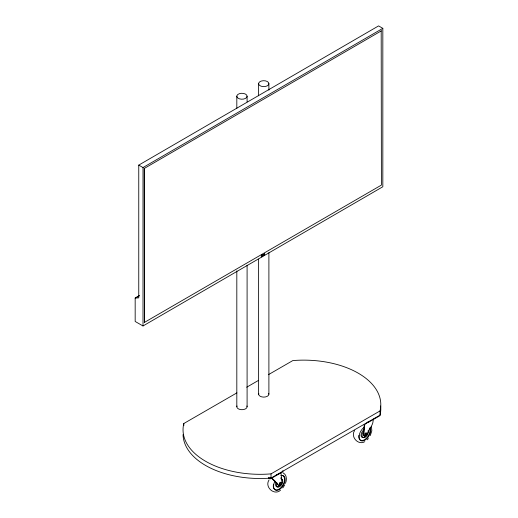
<?xml version="1.0" encoding="UTF-8"?>
<svg xmlns="http://www.w3.org/2000/svg" width="518" height="518" viewBox="0 0 518 518"><rect width="100%" height="100%" fill="white"/><g stroke="black" fill="none" stroke-linecap="round" stroke-linejoin="round"><path stroke-width="0.78" d="M138.759 165.112L138.759 297.85L135.172 298.083L135.172 321.471L143.007 325.964L382.828 186.752L382.828 28.341L378.58 25.9L138.759 165.112L143.007 167.554L382.828 28.341M143.007 325.964L143.007 167.554M262.27 256.119L262.205 255.413M262.069 255.264L262.114 256.17L262.425 256.028M262.037 254.986L262.263 255.011A0.952 0.55 -60.1 0 0 261.564 256.19A0.952 0.55 -60.1 0 0 262.238 256.578A0.952 0.55 -60.1 0 0 262.911 255.413L262.231 255.542M262.205 256.222L262.114 255.361M262.335 256.041L262.004 256.106M262.335 255.607L262.904 255.38M262.147 254.973A0.952 0.55 -60.1 0 0 261.473 256.138A0.952 0.55 -60.1 0 0 262.147 256.527A0.952 0.55 -60.1 0 0 262.814 255.361L262.425 255.724L262.004 255.303M263.487 255.076C264.821 254.526 262.432 256.533 263.241 254.519C264.018 254.04 263.306 256.093 263.487 254.383M263.351 255.523L263.591 254.442M263.241 255.465L263.837 254.875M264.232 254.467C264.912 252.823 263.727 255.711 264.348 254.196M264.18 254.668C264.996 254.895 263.481 255.18 264.64 254.655C264.769 253.49 264.692 255.419 264.277 254.299M144.218 322.526L381.403 185.094L381.19 30.698M373.446 418.978L372.798 422.843A14.672 11.797 -77.1 0 1 371.076 426.728L369.541 428.839L367.107 434.265A2.525 1.457 -60 0 1 365.022 436.221A2.525 1.457 -60 0 1 363.869 434.738L364.75 424.469L369.541 421.218M364.225 424.773L363.39 434.466A2.525 1.457 -60 0 0 364.821 435.871M261.694 255.594L262.004 255.743M269.036 479.953C264.284 487.03 274.339 495.966 280.497 490.242M285.444 483.385C287.017 479.83 286.933 474.721 282.99 472.779M354.571 430.555C350.278 436.985 358.346 445.616 364.789 441.692M370.266 435.58L371.827 430.801L371.503 426.651M284.732 484.971L282.828 487.917M264.335 254.623L264.75 254.157M367.23 439.782L368.363 438.519M381.403 30.821L144.418 168.369L144.418 322.643L144.218 168.253M139.361 295.649L135.172 298.083L139.219 295.797M264.568 253.846L263.591 255.134M264.743 254.047L264.076 254.293A0.829 0.479 -60.1 0 0 263.999 254.513L264.122 254.998M262.425 255.724L262.84 255.478M183.812 425.615L183.812 423.517L236.92 392.858M246.704 387.211L258.586 380.348M268.363 374.702L292.825 360.58A77.078 44.503 0 0 1 380.031 410.929L380.031 415.624L368.583 422.228L367.152 422.228M183.812 423.517A77.078 44.503 0 0 0 271.024 473.866L380.031 410.929M183.048 434.57A77.078 44.503 0 0 0 271.024 478.062L380.031 415.125A77.078 44.503 0 0 0 380.646 405.982M268.9 477.913L269.211 478.587L270.377 478.768L271.231 478.276L270.92 477.602M268.57 477.823L268.57 478.321L271.432 478.321L282.873 471.717L282.873 470.609M276.211 475.116L281.002 472.837L281.889 482.083A2.525 1.457 -60 0 1 280.737 484.893A2.525 1.457 -60 0 1 278.645 485.347L275.615 481.857A14.672 2.098 35.9 0 0 273.86 479.979L271.49 477.855L271.432 478.321M271.167 477.758L278.166 485.075A2.525 1.457 -60 0 0 279.681 485.081M268.939 477.997L269.677 478.703M262.704 255.27L262.71 255.296A0.952 0.55 -60.1 0 1 262.037 256.468A0.952 0.55 -60.1 0 1 261.363 256.08A0.952 0.55 -60.1 0 1 262.037 254.908M281.002 477.525L281.138 479.008M368.583 421.736L368.583 422.228M271.024 473.866L271.024 478.062M270.377 477.907L270.377 478.768M269.211 477.725L269.211 478.587M268.894 83.663A5.141 2.966 0 0 1 261.182 86.234A5.141 2.966 0 0 1 261.182 81.093A5.141 2.966 0 0 1 268.894 83.663L268.894 90.132M268.894 252.648L268.894 394.146M258.618 83.663L258.618 95.791M258.618 259.117L258.618 394.146M247.092 96.251A5.141 2.966 0 0 1 239.381 98.821A5.141 2.966 0 0 1 239.381 93.68A5.141 2.966 0 0 1 247.092 96.251L247.092 101.91M247.092 265.235L247.092 406.734M236.817 96.251L236.817 108.379M236.817 270.895L236.817 406.734M268.719 393.382A5.141 2.966 0 0 1 263.753 397.112A5.141 2.966 0 0 1 258.793 393.382M246.918 405.97A5.141 2.966 0 0 1 241.951 409.699A5.141 2.966 0 0 1 236.991 405.97M368.104 430.704A4.429 2.558 -60 0 1 366.394 436.266A4.429 2.558 -60 0 1 362.347 436.862A4.429 2.558 -60 0 1 363.655 431.358M365.048 436.752A4.779 2.758 -60 0 1 364.465 437.147M363.876 437.425A4.779 2.758 -60 0 1 361.085 435.198A4.779 2.758 -60 0 1 363.876 429.746M370.357 428.036A8.23 4.753 -60 0 1 366.556 438.966A8.23 4.753 -60 0 1 359.22 438.312A8.23 4.753 -60 0 1 363.876 427.454M369.787 427.933A8.016 4.623 -60 0 1 364.957 439.478A8.016 4.623 -60 0 1 358.883 435.334M365.643 434.88A1.165 0.673 -60 0 1 364.821 434.46A1.165 0.673 -60 0 1 365.546 433.042A1.165 0.673 -60 0 1 366.453 433.294M366.22 434.706A2.525 1.457 -60 0 1 365.967 435.029M365.695 435.314A2.525 1.457 -60 0 1 365.41 435.554M281.345 475.42A8.23 4.753 -60 0 1 284.55 482.899A8.23 4.753 -60 0 1 276.152 490.345A8.23 4.753 -60 0 1 274.896 481.138M280.866 475.375A8.016 4.623 -60 0 1 284.356 481.384A8.016 4.623 -60 0 1 277.622 489.763A8.016 4.623 -60 0 1 273.349 484.725M281.578 479.092A4.429 2.558 -60 0 1 282.174 483.689A4.429 2.558 -60 0 1 277.926 487.062A4.429 2.558 -60 0 1 276.923 482.795M280.762 483.987A2.525 1.457 -60 0 1 280.523 484.324M281.099 478.399A4.779 2.758 -60 0 1 282.304 480.691M278.93 486.544A4.779 2.758 -60 0 1 276.003 482.381M280.393 484.052A1.165 0.673 -60 0 1 279.338 484.097A1.165 0.673 -60 0 1 279.83 482.595A1.165 0.673 -60 0 1 280.885 482.549M262.244 256.468A1.14 0.654 -60.1 0 0 262.607 254.701A1.14 0.654 -60.1 0 0 261.26 255.898A1.14 0.654 -60.1 0 0 262.244 256.468M262.354 256.527A1.14 0.654 -60.1 0 0 262.717 254.759A1.14 0.654 -60.1 0 0 261.37 255.957A1.14 0.654 -60.1 0 0 262.354 256.527M366.362 435.114A1.165 0.673 -60 0 0 366.848 433.281A1.165 0.673 -60 0 0 365.443 434.382A1.165 0.673 -60 0 0 366.362 435.114M280.827 484.511A1.165 0.673 -60 0 0 281.313 482.679A1.165 0.673 -60 0 0 279.908 483.773A1.165 0.673 -60 0 0 280.827 484.511"/></g></svg>
